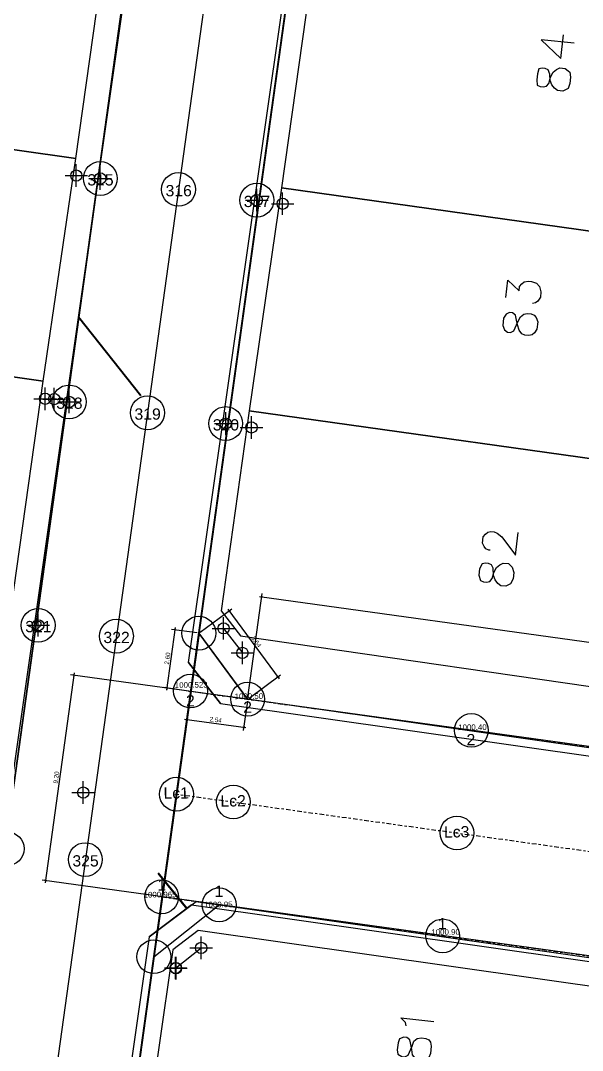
# Model space of a CAD drawing. Header units: metres. Extents: x -977055 to 805873, y -1033982 to 242021.
# Drawn here: x 799.03 to 823.92, y 962.45 to 1008.11 of the extents above; entities that cross this region are included whole.
import ezdxf

# ---------------------------------------------------------------- set-up
doc = ezdxf.new("R2010")
doc.units = ezdxf.units.M
doc.header["$PDMODE"] = 32
doc.header["$PDSIZE"] = 1.5
doc.linetypes.add('CENTRO1', pattern=[0.44, 0.2, -0.08, 0.08, -0.08])
for name, color, linetype in [('C-ROAD-PROF-TEXT', 11, 'Continuous'), ('linea 1', 1, 'Continuous'), ('puntos nov 7', 50, 'Continuous'), ('PUNTOS V', 4, 'Continuous'), ('V-NODE', 1, 'Continuous')]:
    doc.layers.add(name, color=color, linetype=linetype)
doc.layers.add('PDF2_area escolar', color=7, linetype='Continuous', true_color=0x989898)
doc.layers.add('PDF_Geometry', color=7, linetype='Continuous', true_color=0x797979)
doc.styles.add('CITY2', font='stylu.ttf', dxfattribs={"height": 0.2})
doc.styles.get("Standard").update_dxf_attribs({"font": 'arial.ttf'})
doc.dimstyles.new('COTAS2', dxfattribs={"dimtxt": 0.02, "dimasz": 0.1, "dimexe": 0.15, "dimexo": 0.08, "dimgap": 0.05, "dimtad": 1, "dimzin": 0, "dimdsep": 46, "dimtxsty": 'CITY2', "dimblk": 'ARCHTICK', "dimcen": 1, "dimdle": 0.1, "dimclrd": 1, "dimclre": 1, "dimclrt": 2, "dimadec": 0, "dimazin": 0, "dimtfac": 1, "dimtofl": 0, "dimtmove": 0, "dimatfit": 3, "dimldrblk": 'ARCHTICK', "dimfxl": 0.18, "dimtolj": 1, "dimtzin": 0, "dimarcsym": 0})

# ---------------------------------------------------------------- blocks, each defined once
blk = doc.blocks.new('*U274')
at = {"color": 0, "linetype": 'ByBlock', "lineweight": -2, "transparency": 16777216}
for p, q in [((0, -1), (0, 1)), ((-1, 0), (1, 0))]:
    blk.add_line(p, q, dxfattribs=at)
blk.add_circle((0, 0), 0.5, dxfattribs=at)
blk = doc.blocks.new('*U298', base_point=(800.522, 991.329, 1000.573))
at = {"layer": 'V-NODE', "color": 50, "lineweight": -2, "xscale": 0.5, "yscale": 0.5, "zscale": 0.5}
blk.add_blockref('*U274', (800.522, 991.329, 1000.573), dxfattribs=at)
blk = doc.blocks.new('*U307', base_point=(805.902, 966.106, 1001.776))
at = {"layer": 'V-NODE', "color": 50, "lineweight": -2, "xscale": 0.5, "yscale": 0.5, "zscale": 0.5}
blk.add_blockref('*U274', (805.902, 966.106, 1001.776), dxfattribs=at)
blk = doc.blocks.new('*U634', base_point=(801.502, 1001.238, 1000.236))
at = {"layer": 'V-NODE', "color": 50, "lineweight": -2, "xscale": 0.5, "yscale": 0.5, "zscale": 0.5}
blk.add_blockref('*U274', (801.502, 1001.238, 1000.236), dxfattribs=at)
blk = doc.blocks.new('*U637', base_point=(810.644, 999.991, 1000.264))
at = {"layer": 'V-NODE', "color": 50, "lineweight": -2, "xscale": 0.5, "yscale": 0.5, "zscale": 0.5}
blk.add_blockref('*U274', (810.644, 999.991, 1000.264), dxfattribs=at)
blk = doc.blocks.new('*U640', base_point=(809.262, 990.074, 1000.591))
at = {"layer": 'V-NODE', "color": 50, "lineweight": -2, "xscale": 0.5, "yscale": 0.5, "zscale": 0.5}
blk.add_blockref('*U274', (809.262, 990.074, 1000.591), dxfattribs=at)
blk = doc.blocks.new('*U643', base_point=(800.121, 991.344, 1000.615))
at = {"layer": 'V-NODE', "color": 50, "lineweight": -2, "xscale": 0.5, "yscale": 0.5, "zscale": 0.5}
blk.add_blockref('*U274', (800.121, 991.344, 1000.615), dxfattribs=at)
blk = doc.blocks.new('*U649', base_point=(808.026, 981.164, 1001.043))
at = {"layer": 'V-NODE', "color": 50, "lineweight": -2, "xscale": 0.5, "yscale": 0.5, "zscale": 0.5}
blk.add_blockref('*U274', (808.026, 981.164, 1001.043), dxfattribs=at)
blk = doc.blocks.new('*U652', base_point=(805.919, 966.099, 1001.768))
at = {"layer": 'V-NODE', "color": 50, "lineweight": -2, "xscale": 0.5, "yscale": 0.5, "zscale": 0.5}
blk.add_blockref('*U274', (805.919, 966.099, 1001.768), dxfattribs=at)
blk = doc.blocks.new('*U661', base_point=(805.911, 966.094, 1001.774))
at = {"layer": 'V-NODE', "color": 50, "lineweight": -2, "xscale": 0.5, "yscale": 0.5, "zscale": 0.5}
blk.add_blockref('*U274', (805.911, 966.094, 1001.774), dxfattribs=at)
blk = doc.blocks.new('*U907', base_point=(802.563, 1001.108, 999.54))
at = {"layer": 'V-NODE', "color": 50, "lineweight": -2, "xscale": 0.5, "yscale": 0.5, "zscale": 0.5}
blk.add_blockref('*U274', (802.563, 1001.108, 999.54), dxfattribs=at)
blk = doc.blocks.new('*U910', base_point=(809.497, 1000.148, 999.54))
at = {"layer": 'V-NODE', "color": 50, "lineweight": -2, "xscale": 0.5, "yscale": 0.5, "zscale": 0.5}
blk.add_blockref('*U274', (809.497, 1000.148, 999.54), dxfattribs=at)
blk = doc.blocks.new('*U913', base_point=(801.187, 991.203, 999.99))
at = {"layer": 'V-NODE', "color": 50, "lineweight": -2, "xscale": 0.5, "yscale": 0.5, "zscale": 0.5}
blk.add_blockref('*U274', (801.187, 991.203, 999.99), dxfattribs=at)
blk = doc.blocks.new('*U916', base_point=(808.121, 990.243, 999.99))
at = {"layer": 'V-NODE', "color": 50, "lineweight": -2, "xscale": 0.5, "yscale": 0.5, "zscale": 0.5}
blk.add_blockref('*U274', (808.121, 990.243, 999.99), dxfattribs=at)
blk = doc.blocks.new('*U919', base_point=(799.811, 981.299, 1000.44))
at = {"layer": 'V-NODE', "color": 50, "lineweight": -2, "xscale": 0.5, "yscale": 0.5, "zscale": 0.5}
blk.add_blockref('*U274', (799.811, 981.299, 1000.44), dxfattribs=at)
blk = doc.blocks.new('*U1264', base_point=(807.034, 966.996, 1001.655))
at = {"layer": 'V-NODE', "color": 50, "lineweight": -2, "xscale": 0.5, "yscale": 0.5, "zscale": 0.5}
blk.add_blockref('*U274', (807.034, 966.996, 1001.655), dxfattribs=at)
blk = doc.blocks.new('*U1267', base_point=(808.859, 980.074, 1001.105))
at = {"layer": 'V-NODE', "color": 50, "lineweight": -2, "xscale": 0.5, "yscale": 0.5, "zscale": 0.5}
blk.add_blockref('*U274', (808.859, 980.074, 1001.105), dxfattribs=at)
blk = doc.blocks.new('*U2224', base_point=(801.81, 973.883, 999.44))
at = {"layer": 'V-NODE', "color": 50, "lineweight": -2, "xscale": 0.5, "yscale": 0.5, "zscale": 0.5}
blk.add_blockref('*U274', (801.81, 973.883, 999.44), dxfattribs=at)
blk = doc.blocks.new('base')
at = {"layer": 'PDF_Geometry', "lineweight": 25, "extrusion": (-0.000787417, 0.063364, 0.99799), "elevation": 0.026}
for points in [[(-314.355, -197.288), (-299.601, -195.681), (-292.744, -194.188), (-282.663, -192.111), (-274.476, -190.361), (-258.037, -185.154), (-248.029, -180.61), (-240.539, -177.71), (-228.643, -174.042), (-222.733, -172.714), (-217.384, -171.04), (-209.935, -169.248), (-202.16, -164.759), (-196.196, -160.284), (-195.073, -159.817), (-178.095, -157.457), (-154.298, -156.614), (-136.667, -154.611), (-124.436, -153.164), (-118.066, -151.474), (-100.79, -146.646), (-80.955, -140.967), (-73.385, -139.328), (-61.694, -135.822), (-40.504, -131.604), (-37.727, -130.872), (-17.661, -129.441), (1.311, -127.461), (21.092, -124.929), (41.006, -122.83), (47.376, -123.458), (63.592, -123.186), (81.402, -124.312), (85.639, -96.072), (88.705, -66.393), (92.811, -40.781), (97.16, -22.386), (100.596, -1.562), (102.483, 8.32), (109.691, 37.361), (117.528, 76.62), (126.217, 115.638), (131.513, 149.592), (134.682, 173.973), (136.916, 195.591), (139.956, 229.678), (141.558, 250.676), (142.614, 271.37), (143.252, 283.21), (147.066, 312.938), (152.58, 355.631), (153.554, 396.042), (150.869, 418.02), (151.777, 438.639), (150.959, 458.028), (151.777, 438.639), (150.869, 418.02), (153.554, 396.042), (152.58, 355.631), (147.066, 312.938), (143.252, 283.21), (142.614, 271.37), (141.558, 250.676), (139.956, 229.678), (136.916, 195.591), (134.682, 173.973), (131.513, 149.592), (126.217, 115.638), (117.528, 76.62), (109.691, 37.361), (102.483, 8.32), (100.596, -1.562), (97.16, -22.386), (92.811, -40.781), (88.705, -66.393), (85.639, -96.072), (81.402, -124.312), (63.592, -123.186), (47.376, -123.458), (41.006, -122.83), (21.092, -124.929), (1.311, -127.461), (-17.661, -129.441), (-37.727, -130.872), (-40.504, -131.604), (-61.694, -135.822), (-73.385, -139.328), (-80.955, -140.967), (-100.79, -146.646), (-118.066, -151.474), (-124.436, -153.164), (-136.667, -154.611), (-154.298, -156.614), (-178.095, -157.457), (-195.073, -159.817), (-196.196, -160.284), (-202.16, -164.759), (-209.935, -169.248), (-217.384, -171.04), (-222.733, -172.714), (-228.643, -174.042), (-240.539, -177.71), (-248.029, -180.61), (-258.037, -185.154), (-274.476, -190.361), (-282.663, -192.111), (-292.744, -194.188), (-299.601, -195.681), (-314.355, -197.288), (-312.178, -178.446), (-309.146, -157.898), (-306.876, -132.899), (-305.823, -118.002), (-298.643, -78.802), (-291.055, -45.077), (-282.252, -15.116), (-275.645, 10.473), (-270.319, 33.898), (-263.825, 63.164), (-258.15, 86.408), (-284.424, 123.888)], [(129.33, 446.993), (130.719, 376.627), (119.722, 267.265), (72.738, -35.348), (74.134, -37.232), (92.979, -40.152)], [(76.721, 35.815), (75.319, 37.653), (36.902, 43.626), (35.023, 42.276), (24.12, -27.822), (25.516, -29.706), (63.985, -35.639), (65.818, -34.283)], [(75.319, 37.653), (76.721, 35.815), (65.818, -34.283), (63.985, -35.639)], [(59.288, 8.516), (60.751, 8.34), (59.879, 9.187), (59.753, 8.135)], [(62.453, 19.774), (62.36, 18.997), (61.861, 19.474), (61.839, 19.291), (61.731, 19.165), (61.628, 19.085), (61.44, 19.061), (61.303, 19.078), (61.08, 19.151), (60.959, 19.304), (60.895, 19.544), (60.923, 19.772), (61.036, 19.944), (61.139, 20.025), (61.281, 20.054)], [(63.294, 30.987), (63.34, 30.981), (63.471, 30.919), (63.552, 30.817), (63.627, 30.668), (63.594, 30.394), (63.486, 30.268), (63.383, 30.188), (63.241, 30.159), (63.104, 30.175), (62.972, 30.237), (62.76, 30.402), (62.162, 31.216), (62.041, 30.21)], [(78.602, 47.969), (76.718, 46.573), (38.301, 52.546), (36.905, 54.43), (47.469, 122.482), (49.353, 123.878), (87.77, 117.905), (89.166, 116.021)], [(76.718, 46.573), (78.602, 47.969), (89.166, 116.021), (87.77, 117.905)], [(67.272, 52.07), (67.301, 51.927), (67.507, 51.717), (66.045, 51.893)]]:
    blk.add_lwpolyline(points, dxfattribs=at)
for points in [[(51.057, 7.931), (49.496, -1.944), (69.25, -5.019), (70.817, 4.901)], [(100.948, 0.204), (102.483, 8.32), (102.92, 10.029), (81.434, 13.36), (79.92, 3.48)], [(52.572, 17.811), (51.057, 7.931), (70.817, 4.901), (72.332, 14.781)], [(60.966, 10.122), (60.948, 10.356), (60.816, 10.418), (60.679, 10.435), (60.536, 10.406), (60.428, 10.28), (60.35, 10.011), (60.231, 9.793), (60.077, 9.673), (59.929, 9.598), (59.7, 9.625), (59.574, 9.733), (59.488, 9.79), (59.47, 10.024), (59.503, 10.298), (59.576, 10.521), (59.673, 10.556), (59.821, 10.631), (60.05, 10.603), (60.176, 10.496), (60.297, 10.342), (60.366, 10.148), (60.379, 9.868), (60.448, 9.674), (60.58, 9.612), (60.717, 9.596), (60.86, 9.625), (60.933, 9.848)], [(102.92, 10.029), (105.344, 19.753), (82.995, 23.234), (81.434, 13.36)], [(54.087, 27.691), (52.572, 17.811), (72.332, 14.781), (73.892, 24.656)], [(105.344, 19.753), (109.405, 36.143), (85.554, 39.851), (82.995, 23.234)], [(62.602, 21.008), (62.533, 21.202), (62.406, 21.309), (62.269, 21.326), (62.121, 21.251), (62.059, 21.119), (61.934, 20.856), (61.816, 20.639), (61.662, 20.518), (61.519, 20.489), (61.336, 20.511), (61.205, 20.573), (61.124, 20.676), (61.055, 20.869), (61.094, 21.189), (61.207, 21.361), (61.309, 21.442), (61.452, 21.471), (61.635, 21.449), (61.766, 21.387), (61.887, 21.233), (61.951, 20.993), (62.009, 20.708), (62.039, 20.565), (62.165, 20.458), (62.302, 20.441), (62.45, 20.516), (62.563, 20.688)], [(55.653, 37.611), (54.087, 27.691), (73.892, 24.656), (75.24, 33.535), (74.402, 34.657)], [(63.797, 32.085), (63.734, 32.325), (63.602, 32.387), (63.465, 32.404), (63.322, 32.375), (63.214, 32.248), (63.135, 31.98), (63.017, 31.762), (62.863, 31.642), (62.715, 31.567), (62.486, 31.594), (62.36, 31.702), (62.32, 31.753), (62.256, 31.993), (62.289, 32.267), (62.408, 32.485), (62.459, 32.525), (62.607, 32.6), (62.836, 32.572), (62.962, 32.464), (63.083, 32.311), (63.152, 32.117), (63.159, 31.791), (63.234, 31.643), (63.366, 31.581), (63.503, 31.564), (63.645, 31.594), (63.764, 31.811)], [(59.2, 60.508), (57.685, 50.628), (76.439, 47.72), (77.56, 48.558), (78.954, 57.433)], [(67.678, 53.134), (67.654, 53.322), (67.483, 53.436), (67.345, 53.452), (67.197, 53.377), (67.135, 53.246), (67.011, 52.983), (66.937, 52.76), (66.784, 52.639), (66.595, 52.615), (66.413, 52.637), (66.281, 52.7), (66.201, 52.802), (66.177, 52.99), (66.215, 53.31), (66.283, 53.488), (66.386, 53.568), (66.528, 53.597), (66.711, 53.575), (66.888, 53.507), (67.009, 53.354), (67.027, 53.12), (67.086, 52.834), (67.115, 52.692), (67.241, 52.584), (67.378, 52.567), (67.572, 52.637), (67.64, 52.814)]]:
    blk.add_lwpolyline(points, close=True, dxfattribs=at)
at = {"layer": 'PDF_Geometry', "color": 5, "lineweight": 40, "extrusion": (-0.000787417, 0.063364, 0.99799), "elevation": 0.026}
blk.add_lwpolyline([(78.675, 23.94), (81.403, 20.412)], dxfattribs=at)
at = {"layer": 'PDF_Geometry', "color": 32, "lineweight": 50, "true_color": 0xb85b00, "extrusion": (-0.000787417, 0.063364, 0.99799), "elevation": 0.026}
blk.add_lwpolyline([(76.923, 46.734), (78.169, 45.146)], dxfattribs=at)
blk = doc.blocks.new('_ArchTick')
at = {"color": 0, "linetype": 'ByBlock', "const_width": 0.15}
blk.add_lwpolyline([(-0.5, -0.5), (0.5, 0.5)], dxfattribs=at)
blk = doc.blocks.new('*D3578')
at = {"layer": 'Defpoints', "color": 0, "transparency": 16777216}
for p in [(806.931, 980.95, 1001.043), (810.435, 979.013), (809.091, 978.022, 1001.043)]:
    blk.add_point(p, dxfattribs=at)
at = {"layer": 'PUNTOS V', "color": 1, "linetype": 'Continuous', "lineweight": -2, "transparency": 16777216}
for p, q in [((806.995, 980.998), (808.395, 982.031)), ((809.156, 978.07), (810.555, 979.103))]:
    blk.add_line(p, q, dxfattribs=at)
at = {"layer": 'PUNTOS V', "color": 1, "lineweight": -2, "transparency": 16777216}
blk.add_line((808.215, 982.022), (810.494, 978.933), dxfattribs=at)
at = {"layer": 'PUNTOS V', "color": 1, "lineweight": -2, "transparency": 16777216, "xscale": 0.1, "yscale": 0.1, "zscale": 0.1}
for p, rotation in [((808.274, 981.942), 126.4207134271245), ((810.435, 979.013), 306.4207134271244)]:
    blk.add_blockref('_ArchTick', p, dxfattribs=dict(at, rotation=rotation))
at = {"layer": 'PUNTOS V', "color": 2, "transparency": 16777216, "insert": (809.479, 980.569), "char_height": 0.2, "attachment_point": 5, "rotation": 306.4207, "style": 'CITY2'}
blk.add_mtext('\\A1;3.64', dxfattribs=at)
blk = doc.blocks.new('*D3579')
at = {"layer": 'Defpoints', "color": 0, "transparency": 16777216}
for p in [(806.931, 980.95, 1001.043), (805.51, 978.519), (806.572, 978.371, 1001.043)]:
    blk.add_point(p, dxfattribs=at)
at = {"layer": 'PUNTOS V', "color": 1, "lineweight": -2, "transparency": 16777216}
blk.add_line((805.882, 981.197), (805.496, 978.42), dxfattribs=at)
at = {"layer": 'PUNTOS V', "color": 1, "linetype": 'Continuous', "lineweight": -2, "transparency": 16777216}
for p, q in [((806.851, 980.961), (805.719, 981.119)), ((806.493, 978.382), (805.361, 978.54))]:
    blk.add_line(p, q, dxfattribs=at)
at = {"layer": 'PUNTOS V', "color": 1, "lineweight": -2, "transparency": 16777216, "xscale": 0.1, "yscale": 0.1, "zscale": 0.1}
for p, rotation in [((805.868, 981.098), 82.0910911507745), ((805.51, 978.519), 262.0910911507745)]:
    blk.add_blockref('_ArchTick', p, dxfattribs=dict(at, rotation=rotation))
at = {"layer": 'PUNTOS V', "color": 2, "transparency": 16777216, "insert": (805.536, 979.83), "char_height": 0.2, "attachment_point": 5, "rotation": 82.0911, "style": 'CITY2'}
blk.add_mtext('\\A1;2.60', dxfattribs=at)
blk = doc.blocks.new('*D3580')
at = {"layer": 'Defpoints', "color": 0, "transparency": 16777216}
for p in [(806.572, 978.371, 1001.043), (809.091, 978.022, 1001.043), (808.919, 976.782)]:
    blk.add_point(p, dxfattribs=at)
at = {"layer": 'PUNTOS V', "color": 1, "linetype": 'Continuous', "lineweight": -2, "transparency": 16777216}
for p, q in [((806.561, 978.292), (806.38, 976.982)), ((809.08, 977.943), (808.899, 976.633))]:
    blk.add_line(p, q, dxfattribs=at)
at = {"layer": 'PUNTOS V', "color": 1, "lineweight": -2, "transparency": 16777216}
blk.add_line((806.301, 977.145), (809.018, 976.768), dxfattribs=at)
at = {"layer": 'PUNTOS V', "color": 1, "lineweight": -2, "transparency": 16777216, "xscale": 0.1, "yscale": 0.1, "zscale": 0.1}
for p, rotation in [((806.4, 977.131), 172.1062066754342), ((808.919, 976.782), 352.1062066754342)]:
    blk.add_blockref('_ArchTick', p, dxfattribs=dict(at, rotation=rotation))
at = {"layer": 'PUNTOS V', "color": 2, "transparency": 16777216, "insert": (807.681, 977.109), "char_height": 0.2, "attachment_point": 5, "rotation": 352.1062, "style": 'CITY2'}
blk.add_mtext('\\A1;2.54', dxfattribs=at)
blk = doc.blocks.new('*D3581')
at = {"layer": 'Defpoints', "color": 0, "transparency": 16777216}
for p in [(809.092, 978.021, 1001.043), (846.266, 977.492), (845.638, 972.956, 1001.023)]:
    blk.add_point(p, dxfattribs=at)
at = {"layer": 'PUNTOS V', "color": 1, "linetype": 'Continuous', "lineweight": -2, "transparency": 16777216}
for p, q in [((809.103, 978.1), (809.741, 982.705)), ((845.649, 973.035), (846.287, 977.64))]:
    blk.add_line(p, q, dxfattribs=at)
at = {"layer": 'PUNTOS V', "color": 1, "lineweight": -2, "transparency": 16777216}
blk.add_line((809.621, 982.571), (846.365, 977.478), dxfattribs=at)
at = {"layer": 'PUNTOS V', "color": 1, "lineweight": -2, "transparency": 16777216, "xscale": 0.1, "yscale": 0.1, "zscale": 0.1}
for p, rotation in [((809.721, 982.557), 172.1089317505501), ((846.266, 977.492), 352.10893175055)]:
    blk.add_blockref('_ArchTick', p, dxfattribs=dict(at, rotation=rotation))
at = {"layer": 'PUNTOS V', "color": 2, "transparency": 16777216, "insert": (828.015, 980.177), "char_height": 0.2, "attachment_point": 5, "rotation": 352.1089, "style": 'CITY2'}
blk.add_mtext('\\A1;36.90', dxfattribs=at)
blk = doc.blocks.new('*D5310')
at = {"color": 1, "linetype": 'Continuous', "lineweight": -2, "transparency": 16777216}
for p, q in [((772.04, 782.12), (814.242, 1085.909)), ((779.172, 781.129), (821.374, 1084.918))]:
    blk.add_line(p, q, dxfattribs=at)
at = {"color": 1, "lineweight": -2, "transparency": 16777216}
blk.add_line((814.123, 1085.774), (821.452, 1084.756), dxfattribs=at)
at = {"layer": 'Defpoints', "color": 0, "transparency": 16777216}
for p in [(821.353, 1084.769), (772.029, 782.041, 997.581), (779.161, 781.05, 997.581)]:
    blk.add_point(p, dxfattribs=at)
at = {"color": 1, "lineweight": -2, "transparency": 16777216, "xscale": 0.1, "yscale": 0.1, "zscale": 0.1}
for p, rotation in [((814.222, 1085.76), 172.0910911507729), ((821.353, 1084.769), 352.0910911507729)]:
    blk.add_blockref('_ArchTick', p, dxfattribs=dict(at, rotation=rotation))
at = {"color": 2, "transparency": 16777216, "insert": (817.809, 1085.421), "char_height": 0.2, "attachment_point": 5, "rotation": 352.0911, "style": 'CITY2'}
blk.add_mtext('\\A1;7.20', dxfattribs=at)
blk = doc.blocks.new('*D5353')
at = {"color": 1, "lineweight": -2, "transparency": 16777216}
blk.add_line((801.408, 979.187), (800.118, 969.876), dxfattribs=at)
at = {"color": 1, "linetype": 'Continuous', "lineweight": -2, "transparency": 16777216}
for p, q in [((830.189, 975.097), (801.246, 979.109)), ((828.926, 965.984), (799.983, 969.996))]:
    blk.add_line(p, q, dxfattribs=at)
at = {"layer": 'Defpoints', "color": 0, "transparency": 16777216}
for p in [(830.268, 975.086, 1001.655), (800.132, 969.975), (829.005, 965.973, 1001.655)]:
    blk.add_point(p, dxfattribs=at)
at = {"color": 1, "lineweight": -2, "transparency": 16777216, "xscale": 0.1, "yscale": 0.1, "zscale": 0.1}
for p, rotation in [((801.395, 979.088), 82.1089317505505), ((800.132, 969.975), 262.1089317505505)]:
    blk.add_blockref('_ArchTick', p, dxfattribs=dict(at, rotation=rotation))
at = {"color": 2, "transparency": 16777216, "insert": (800.611, 974.553), "char_height": 0.2, "attachment_point": 5, "rotation": 82.1089, "style": 'CITY2'}
blk.add_mtext('\\A1;9.20', dxfattribs=at)

msp = doc.modelspace()

# ---------------------------------------------------------------- linework, layer by layer
at = {"elevation": 997.581}
msp.add_lwpolyline([(777.44957, 768.73341), (816.44511, 1049.36051), (809.30523, 1050.36899), (770.31806, 769.72412), (777.44957, 768.73341)], dxfattribs=at)
msp.add_lwpolyline([(805.09956, 967.76883), (806.81733, 969.04943), (844.50423, 963.67332), (846.4758, 961.11187), (848.21212, 973.69437), (846.78313, 972.64206), (809.09117, 978.02217), (806.93763, 980.94095), (805.10814, 967.77522)])
at = {"layer": 'linea 1', "elevation": 997.581}
for points in [[(809.48179, 1051.63995), (770.20279, 768.89443)], [(813.04755, 1051.1446), (773.76855, 768.39907)], [(816.6133, 1050.64924), (777.33431, 767.90372)], [(816.07096, 1046.74523), (804.93779, 966.60434)], [(804.93779, 966.60434), (777.26769, 767.42416)]]:
    msp.add_lwpolyline(points, dxfattribs=at)
at = {"layer": 'linea 1', "linetype": 'CENTRO1', "elevation": 1001.655}
for points in [[(806.47339, 978.38513), (827.37539, 975.48704), (848.26968, 972.59104)], [(805.84046, 973.82888), (826.74364, 970.93063), (854.6625, 967.06101)], [(805.30656, 969.2589), (826.11189, 966.37422), (854.1214, 962.49203)]]:
    msp.add_lwpolyline(points, dxfattribs=at)
at = {"layer": 'linea 1'}
for p in [(802.5629, 1001.10834, 997.925), (806.02961, 1000.62675, 997.925), (809.49673, 1000.14809, 997.925), (801.18692, 991.20346, 997.925), (804.65362, 990.72186, 997.925), (808.12074, 990.24321, 997.925), (799.81093, 981.29857, 997.925), (803.27764, 980.81698, 997.925), (798.43494, 971.39369, 997.925), (801.90165, 970.91209, 997.925)]:
    msp.add_point(p, dxfattribs=at)
at = {"layer": 'PUNTOS V', "elevation": 1012.915}
msp.add_lwpolyline([(777.26769, 767.42416), (777.26769, 767.42416), (816.43427, 1049.36051), (809.30523, 1050.36899), (770.31806, 769.72412), (768.33485, 754.33331)], dxfattribs=at)
at = {"layer": 'PUNTOS V', "color": 1}
for points, elevation in [([(806.93073, 980.9503), (809.09117, 978.02217), (806.57247, 978.37139), (806.93073, 980.9503)], 1001.043), ([(806.93073, 980.9503), (809.0919, 978.02118)], 1001.043), ([(808.026, 981.164), (808.859, 980.074)], 1001.043), ([(804.93779, 966.60434), (807.83012, 968.90901)], 1001.774), ([(805.902, 966.094), (807.034, 966.996)], 1001.774)]:
    msp.add_lwpolyline(points, dxfattribs=dict(at, elevation=elevation))
for p in [(806.93073, 980.9503, 1001.043), (806.561, 978.385, 1000.843), (809.09117, 978.02217, 1001.043), (819.0049, 976.63975, 1001.708), (805.93949, 973.81494, 997.581), (808.46036, 973.46474, 1001.023), (818.36567, 972.09184, 1001.023), (805.28, 969.25874, 1001.285), (807.83012, 968.90901, 1001.774), (817.73429, 967.52791, 1001.708), (804.93779, 966.60434, 997.581)]:
    msp.add_point(p, dxfattribs=at)

# ---------------------------------------------------------------- block references
at = {"layer": 'PDF2_area escolar'}
msp.add_blockref('base', (882.736, 1016.336, 999.038), dxfattribs=at)
at = {"layer": 'puntos nov 7'}
for name, p in [('*U634', (801.502, 1001.238, 1000.236)), ('*U907', (802.563, 1001.108, 999.54)), ('*U910', (809.497, 1000.148, 999.54)), ('*U637', (810.644, 999.991, 1000.264)), ('*U643', (800.121, 991.344, 1000.615)), ('*U298', (800.522, 991.329, 1000.573)), ('*U913', (801.187, 991.203, 999.99)), ('*U916', (808.121, 990.243, 999.99)), ('*U640', (809.262, 990.074, 1000.591)), ('*U919', (799.811, 981.299, 1000.44)), ('*U649', (808.026, 981.164, 1001.043)), ('*U1267', (808.859, 980.074, 1001.105)), ('*U2224', (801.81, 973.883, 999.44)), ('*U1264', (807.034, 966.996, 1001.655)), ('*U307', (805.902, 966.106, 1001.776)), ('*U661', (805.911, 966.094, 1001.774)), ('*U652', (805.919, 966.099, 1001.768))]:
    msp.add_blockref(name, p, dxfattribs=at)

# ---------------------------------------------------------------- texts
at = {"layer": 'C-ROAD-PROF-TEXT', "color": 11, "linetype": 'Continuous', "lineweight": -3, "attachment_point": 8, "rotation": 0.571108}
for s, insert, char_height in [('{\\C2;1000.523}', (806.59444, 978.52957, 997.581), 0.25), ('{\\C2;2}', (806.55867, 977.70236, 9.449), 0.5), ('{\\C2;1000.50}', (809.14824, 978.02637, 1001.043), 0.25), ('{\\C2;2}', (809.09172, 977.41999, 0.119), 0.5), ('{\\C2;1000.40}', (819.05427, 976.65248, 1001.023), 0.25), ('{\\C2;2}', (818.98651, 975.97983, -0.632), 0.5), ('{\\C2;Lc1}', (805.93053, 973.60873, 9.449), 0.5), ('{\\C2;Lc2}', (808.45153, 973.2594, 12.891), 0.5), ('{\\C2;Lc3}', (818.35683, 971.88641, 12.891), 0.5), ('{\\C2;1}', (805.29053, 969.54102, 1011.104), 0.5), ('{\\C2;1000.965}', (805.21286, 969.2312, 1011.104), 0.25), ('{\\C2;1}', (807.82357, 969.25864, 1001.774), 0.5), ('{\\C2;1000.95}', (807.79671, 968.79363, 2013.12693), 0.25), ('{\\C2;1}', (817.71836, 967.81849, 1001.023), 0.5), ('{\\C2;1000.90}', (817.86497, 967.57178, 3014.78193), 0.25)]:
    msp.add_mtext(s, dxfattribs=dict(at, insert=insert, char_height=char_height))
at = {"layer": 'linea 1', "char_height": 0.5, "attachment_point": 1}
for s, insert in [('315', (801.98823, 1001.2991, 997.925)), ('316', (805.45535, 1000.82044, 997.925)), ('317', (808.92247, 1000.34179, 997.925)), ('318', (800.61266, 991.39715, 997.925)), ('319', (804.07937, 990.91556, 997.925)), ('320', (807.54648, 990.4369, 997.925)), ('321', (799.23667, 981.49227, 997.925)), ('322', (802.70338, 981.01067, 997.925)), ('325', (801.32739, 971.10579, 997.925))]:
    msp.add_mtext_dynamic_manual_height_columns(s, width=1.32611, gutter_width=12.5, heights=[0], dxfattribs=dict(at, insert=insert))

# ---------------------------------------------------------------- dimensions: what is measured, and where the dimension line sits
at = {"color": 3}
dim = msp.add_aligned_dim(p1=(772.02908, 782.04074, 997.581), p2=(779.16059, 781.05003, 997.581), distance=306.63594, dimstyle='COTAS2', dxfattribs=at)
dim.commit()
dim.dimension.update_dxf_attribs({"geometry": '*D5310', "text_midpoint": (817.80923, 1085.42103)})
dim = msp.add_aligned_dim(p1=(830.26791, 975.08613, 1001.655), p2=(829.00484, 965.97325, 1001.655), distance=-29.14922, dimstyle='COTAS2')
dim.commit()
dim.dimension.update_dxf_attribs({"geometry": '*D5353', "text_midpoint": (800.61061, 974.55274)})
at = {"layer": 'PUNTOS V', "color": 1}
for p1, p2, distance, picture, middle in [((809.0919, 978.02118, 1001.043), (845.63753, 972.95586, 1001.023), 4.579, '*D3581', (828.01457, 980.17717)), ((806.93073, 980.9503, 1001.043), (809.09117, 978.02217, 1001.043), 1.66967, '*D3578', (809.47879, 980.56924)), ((806.93073, 980.9503, 1001.043), (806.57247, 978.37139, 1001.043), -1.07289, '*D3579', (805.53592, 979.82973)), ((806.57247, 978.37139, 1001.043), (809.09117, 978.02217, 1001.043), -1.25247, '*D3580', (807.68102, 977.10918))]:
    dim = msp.add_aligned_dim(p1=p1, p2=p2, distance=distance, dimstyle='COTAS2', dxfattribs=at)
    dim.commit()
    dim.dimension.update_dxf_attribs({"geometry": picture, "text_midpoint": middle})

doc.saveas('drawing.dxf')
